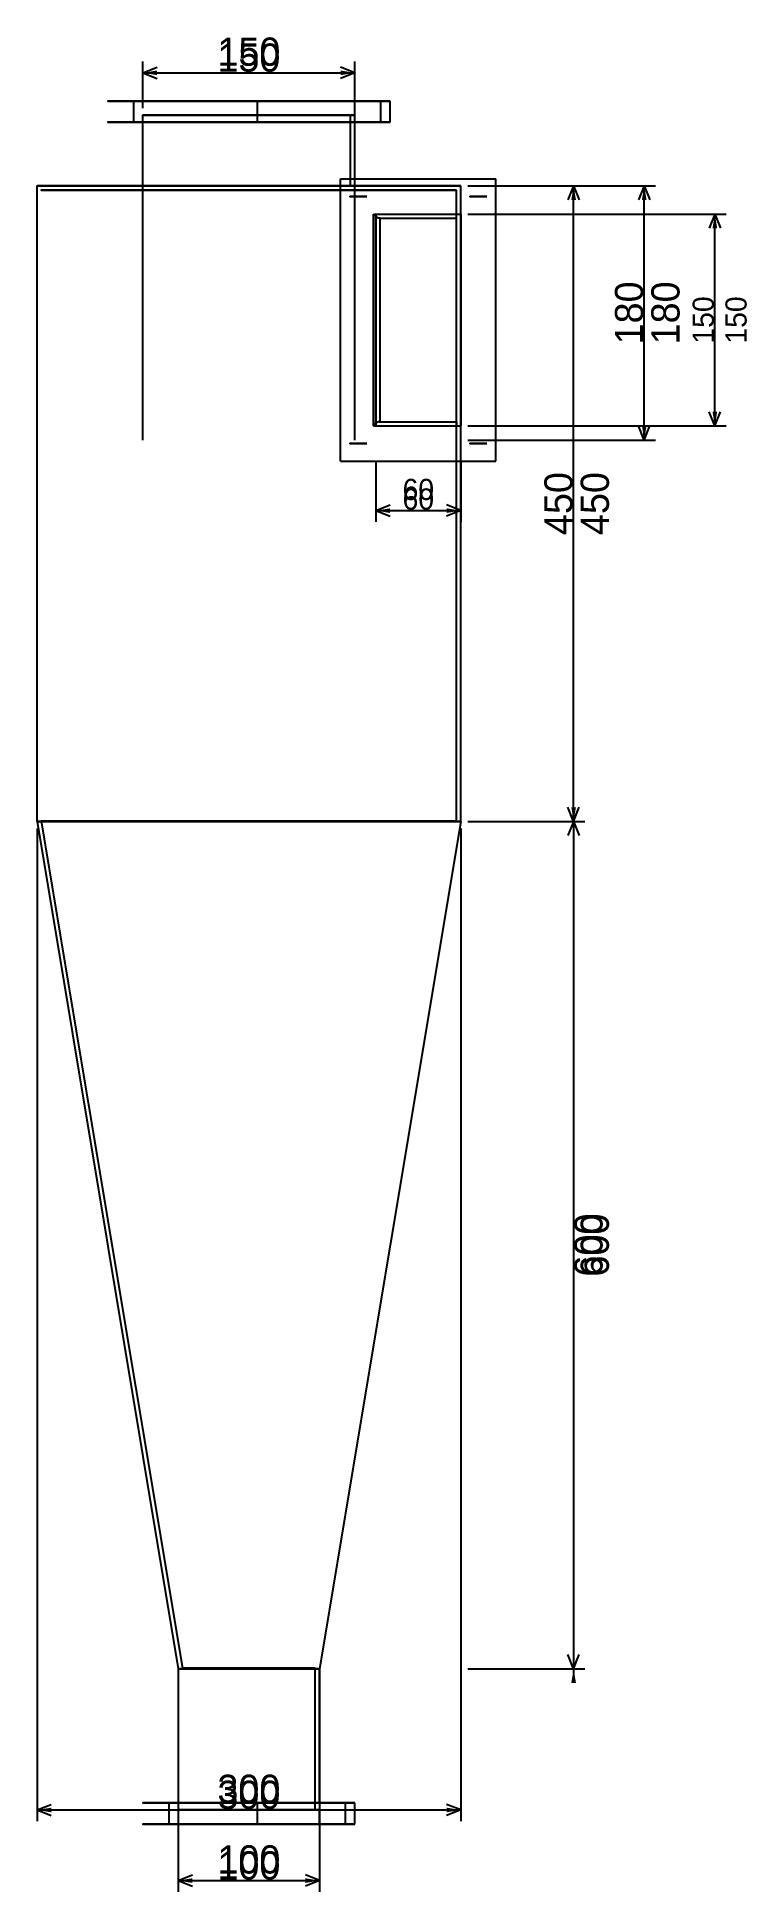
# Model space of a CAD drawing. Header units: metres. Extents: x -150 to 353, y -758 to 555.
import ezdxf
from ezdxf.enums import TextEntityAlignment as Align

# ---------------------------------------------------------------- set-up
doc = ezdxf.new("R2010")
doc.units = ezdxf.units.M
for name, color, linetype in [('CycloneBody', 7, 'Continuous'), ('DIM_NATIVE', 3, 'Continuous'), ('DIM_TEXT', 3, 'Continuous')]:
    doc.layers.add(name, color=color, linetype=linetype)
doc.dimstyles.get("Standard").update_dxf_attribs({"dimtxt": 2.5, "dimasz": 2.5, "dimexe": 1.25, "dimexo": 0.625, "dimtad": 1, "dimcen": 2.5, "dimazin": 3, "dimtfac": 1, "dimtmove": 0, "dimatfit": 3})

msp = doc.modelspace()

# ---------------------------------------------------------------- linework, layer by layer
at = {"layer": 'CycloneBody'}
for p, q in [((-75, 270), (-75, 500)), ((75, 270), (75, 500)), ((-150, 0), (-150, 450)), ((150, 0), (150, 450)), ((-150, 0), (-50, -600)), ((150, 0), (50, -600)), ((-50, -600), (-50, -700)), ((50, -600), (50, -700))]:
    msp.add_line(p, q, dxfattribs=at)
for points in [[(100, 510), (99.484, 510), (97.968, 510), (92.142, 510), (82.922, 510), (70.711, 510), (55.911, 510), (38.925, 510), (20.153, 510), (10.224, 510), (0, 510), (-10.224, 510), (-20.153, 510), (-38.925, 510), (-55.911, 510), (-70.711, 510), (-82.922, 510), (-92.142, 510), (-97.968, 510), (-99.484, 510), (-100, 510), (-99.484, 510), (-97.968, 510), (-92.142, 510), (-82.922, 510), (-70.711, 510), (-55.911, 510), (-38.925, 510), (-20.153, 510), (-10.224, 510), (0, 510), (10.224, 510), (20.153, 510), (38.925, 510), (55.911, 510), (70.711, 510), (82.922, 510), (92.142, 510), (97.968, 510), (99.484, 510), (100, 510)], [(100, 510), (99.484, 510), (97.968, 510), (92.142, 510), (82.922, 510), (70.711, 510), (55.911, 510), (38.925, 510), (20.153, 510), (10.224, 510), (0, 510), (-10.224, 510), (-20.153, 510), (-38.925, 510), (-55.911, 510), (-70.711, 510), (-82.922, 510), (-92.142, 510), (-97.968, 510), (-99.484, 510), (-100, 510), (-99.484, 510), (-97.968, 510), (-92.142, 510), (-82.922, 510), (-70.711, 510), (-55.911, 510), (-38.925, 510), (-20.153, 510), (-10.224, 510), (0, 510), (10.224, 510), (20.153, 510), (38.925, 510), (55.911, 510), (70.711, 510), (82.922, 510), (92.142, 510), (97.968, 510), (99.484, 510), (100, 510)], [(-81.5, 510), (-81.972, 510), (-83.257, 510), (-85.165, 510), (-87.5, 510), (-89.835, 510), (-91.743, 510), (-93.028, 510), (-93.5, 510), (-93.028, 510), (-91.743, 510), (-89.835, 510), (-87.5, 510), (-85.165, 510), (-83.257, 510), (-81.972, 510), (-81.5, 510)], [(-81.5, 510), (-81.972, 510), (-83.257, 510), (-85.165, 510), (-87.5, 510), (-89.835, 510), (-91.743, 510), (-93.028, 510), (-93.5, 510), (-93.028, 510), (-91.743, 510), (-89.835, 510), (-87.5, 510), (-85.165, 510), (-83.257, 510), (-81.972, 510), (-81.5, 510)], [(75, 510), (73.476, 510), (69.106, 510), (62.191, 510), (53.033, 510), (41.933, 510), (29.193, 510), (15.115, 510), (0, 510), (-15.115, 510), (-29.193, 510), (-41.933, 510), (-53.033, 510), (-62.191, 510), (-69.106, 510), (-73.476, 510), (-75, 510), (-73.476, 510), (-69.106, 510), (-62.191, 510), (-53.033, 510), (-41.933, 510), (-29.193, 510), (-15.115, 510), (0, 510), (15.115, 510), (29.193, 510), (41.933, 510), (53.033, 510), (62.191, 510), (69.106, 510), (73.476, 510), (75, 510)], [(75, 510), (73.476, 510), (69.106, 510), (62.191, 510), (53.033, 510), (41.933, 510), (29.193, 510), (15.115, 510), (0, 510), (-15.115, 510), (-29.193, 510), (-41.933, 510), (-53.033, 510), (-62.191, 510), (-69.106, 510), (-73.476, 510), (-75, 510), (-73.476, 510), (-69.106, 510), (-62.191, 510), (-53.033, 510), (-41.933, 510), (-29.193, 510), (-15.115, 510), (0, 510), (15.115, 510), (29.193, 510), (41.933, 510), (53.033, 510), (62.191, 510), (69.106, 510), (73.476, 510), (75, 510)], [(75, 500), (73.476, 500), (69.106, 500), (62.191, 500), (53.033, 500), (41.933, 500), (29.193, 500), (15.115, 500), (0, 500), (-15.115, 500), (-29.193, 500), (-41.933, 500), (-53.033, 500), (-62.191, 500), (-69.106, 500), (-73.476, 500), (-75, 500), (-73.476, 500), (-69.106, 500), (-62.191, 500), (-53.033, 500), (-41.933, 500), (-29.193, 500), (-15.115, 500), (0, 500), (15.115, 500), (29.193, 500), (41.933, 500), (53.033, 500), (62.191, 500), (69.106, 500), (73.476, 500), (75, 500)], [(75, 500), (73.476, 500), (69.106, 500), (62.191, 500), (53.033, 500), (41.933, 500), (29.193, 500), (15.115, 500), (0, 500), (-15.115, 500), (-29.193, 500), (-41.933, 500), (-53.033, 500), (-62.191, 500), (-69.106, 500), (-73.476, 500), (-75, 500), (-73.476, 500), (-69.106, 500), (-62.191, 500), (-53.033, 500), (-41.933, 500), (-29.193, 500), (-15.115, 500), (0, 500), (15.115, 500), (29.193, 500), (41.933, 500), (53.033, 500), (62.191, 500), (69.106, 500), (73.476, 500), (75, 500)], [(72, 500), (70.537, 500), (66.342, 500), (59.704, 500), (50.912, 500), (40.256, 500), (28.026, 500), (14.511, 500), (0, 500), (-14.511, 500), (-28.026, 500), (-40.256, 500), (-50.912, 500), (-59.704, 500), (-66.342, 500), (-70.537, 500), (-72, 500), (-70.537, 500), (-66.342, 500), (-59.704, 500), (-50.912, 500), (-40.256, 500), (-28.026, 500), (-14.511, 500), (0, 500), (14.511, 500), (28.026, 500), (40.256, 500), (50.912, 500), (59.704, 500), (66.342, 500), (70.537, 500), (72, 500)], [(72, 500), (70.537, 500), (66.342, 500), (59.704, 500), (50.912, 500), (40.256, 500), (28.026, 500), (14.511, 500), (0, 500), (-14.511, 500), (-28.026, 500), (-40.256, 500), (-50.912, 500), (-59.704, 500), (-66.342, 500), (-70.537, 500), (-72, 500), (-70.537, 500), (-66.342, 500), (-59.704, 500), (-50.912, 500), (-40.256, 500), (-28.026, 500), (-14.511, 500), (0, 500), (14.511, 500), (28.026, 500), (40.256, 500), (50.912, 500), (59.704, 500), (66.342, 500), (70.537, 500), (72, 500)], [(6, 510), (5.528, 510), (4.243, 510), (2.335, 510), (0, 510), (-2.335, 510), (-4.243, 510), (-5.528, 510), (-6, 510), (-5.528, 510), (-4.243, 510), (-2.335, 510), (0, 510), (2.335, 510), (4.243, 510), (5.528, 510), (6, 510)], [(6, 510), (5.528, 510), (4.243, 510), (2.335, 510), (0, 510), (-2.335, 510), (-4.243, 510), (-5.528, 510), (-6, 510), (-5.528, 510), (-4.243, 510), (-2.335, 510), (0, 510), (2.335, 510), (4.243, 510), (5.528, 510), (6, 510)], [(6, 510), (5.528, 510), (4.243, 510), (2.335, 510), (0, 510), (-2.335, 510), (-4.243, 510), (-5.528, 510), (-6, 510), (-5.528, 510), (-4.243, 510), (-2.335, 510), (0, 510), (2.335, 510), (4.243, 510), (5.528, 510), (6, 510)], [(6, 510), (5.528, 510), (4.243, 510), (2.335, 510), (0, 510), (-2.335, 510), (-4.243, 510), (-5.528, 510), (-6, 510), (-5.528, 510), (-4.243, 510), (-2.335, 510), (0, 510), (2.335, 510), (4.243, 510), (5.528, 510), (6, 510)], [(93.5, 510), (93.028, 510), (91.743, 510), (89.835, 510), (87.5, 510), (85.165, 510), (83.257, 510), (81.972, 510), (81.5, 510), (81.972, 510), (83.257, 510), (85.165, 510), (87.5, 510), (89.835, 510), (91.743, 510), (93.028, 510), (93.5, 510)], [(93.5, 510), (93.028, 510), (91.743, 510), (89.835, 510), (87.5, 510), (85.165, 510), (83.257, 510), (81.972, 510), (81.5, 510), (81.972, 510), (83.257, 510), (85.165, 510), (87.5, 510), (89.835, 510), (91.743, 510), (93.028, 510), (93.5, 510)], [(100, 495), (99.484, 495), (97.968, 495), (92.142, 495), (82.922, 495), (70.711, 495), (55.911, 495), (38.925, 495), (20.153, 495), (10.224, 495), (0, 495), (-10.224, 495), (-20.153, 495), (-38.925, 495), (-55.911, 495), (-70.711, 495), (-82.922, 495), (-92.142, 495), (-97.968, 495), (-99.484, 495), (-100, 495), (-99.484, 495), (-97.968, 495), (-92.142, 495), (-82.922, 495), (-70.711, 495), (-55.911, 495), (-38.925, 495), (-20.153, 495), (-10.224, 495), (0, 495), (10.224, 495), (20.153, 495), (38.925, 495), (55.911, 495), (70.711, 495), (82.922, 495), (92.142, 495), (97.968, 495), (99.484, 495), (100, 495)], [(100, 495), (99.484, 495), (97.968, 495), (92.142, 495), (82.922, 495), (70.711, 495), (55.911, 495), (38.925, 495), (20.153, 495), (10.224, 495), (0, 495), (-10.224, 495), (-20.153, 495), (-38.925, 495), (-55.911, 495), (-70.711, 495), (-82.922, 495), (-92.142, 495), (-97.968, 495), (-99.484, 495), (-100, 495), (-99.484, 495), (-97.968, 495), (-92.142, 495), (-82.922, 495), (-70.711, 495), (-55.911, 495), (-38.925, 495), (-20.153, 495), (-10.224, 495), (0, 495), (10.224, 495), (20.153, 495), (38.925, 495), (55.911, 495), (70.711, 495), (82.922, 495), (92.142, 495), (97.968, 495), (99.484, 495), (100, 495)], [(-81.5, 495), (-81.972, 495), (-83.257, 495), (-85.165, 495), (-87.5, 495), (-89.835, 495), (-91.743, 495), (-93.028, 495), (-93.5, 495), (-93.028, 495), (-91.743, 495), (-89.835, 495), (-87.5, 495), (-85.165, 495), (-83.257, 495), (-81.972, 495), (-81.5, 495)], [(-81.5, 495), (-81.972, 495), (-83.257, 495), (-85.165, 495), (-87.5, 495), (-89.835, 495), (-91.743, 495), (-93.028, 495), (-93.5, 495), (-93.028, 495), (-91.743, 495), (-89.835, 495), (-87.5, 495), (-85.165, 495), (-83.257, 495), (-81.972, 495), (-81.5, 495)], [(75, 495), (73.476, 495), (69.106, 495), (62.191, 495), (53.033, 495), (41.933, 495), (29.193, 495), (15.115, 495), (0, 495), (-15.115, 495), (-29.193, 495), (-41.933, 495), (-53.033, 495), (-62.191, 495), (-69.106, 495), (-73.476, 495), (-75, 495), (-73.476, 495), (-69.106, 495), (-62.191, 495), (-53.033, 495), (-41.933, 495), (-29.193, 495), (-15.115, 495), (0, 495), (15.115, 495), (29.193, 495), (41.933, 495), (53.033, 495), (62.191, 495), (69.106, 495), (73.476, 495), (75, 495)], [(75, 495), (73.476, 495), (69.106, 495), (62.191, 495), (53.033, 495), (41.933, 495), (29.193, 495), (15.115, 495), (0, 495), (-15.115, 495), (-29.193, 495), (-41.933, 495), (-53.033, 495), (-62.191, 495), (-69.106, 495), (-73.476, 495), (-75, 495), (-73.476, 495), (-69.106, 495), (-62.191, 495), (-53.033, 495), (-41.933, 495), (-29.193, 495), (-15.115, 495), (0, 495), (15.115, 495), (29.193, 495), (41.933, 495), (53.033, 495), (62.191, 495), (69.106, 495), (73.476, 495), (75, 495)], [(6, 495), (5.528, 495), (4.243, 495), (2.335, 495), (0, 495), (-2.335, 495), (-4.243, 495), (-5.528, 495), (-6, 495), (-5.528, 495), (-4.243, 495), (-2.335, 495), (0, 495), (2.335, 495), (4.243, 495), (5.528, 495), (6, 495)], [(6, 495), (5.528, 495), (4.243, 495), (2.335, 495), (0, 495), (-2.335, 495), (-4.243, 495), (-5.528, 495), (-6, 495), (-5.528, 495), (-4.243, 495), (-2.335, 495), (0, 495), (2.335, 495), (4.243, 495), (5.528, 495), (6, 495)], [(6, 495), (5.528, 495), (4.243, 495), (2.335, 495), (0, 495), (-2.335, 495), (-4.243, 495), (-5.528, 495), (-6, 495), (-5.528, 495), (-4.243, 495), (-2.335, 495), (0, 495), (2.335, 495), (4.243, 495), (5.528, 495), (6, 495)], [(6, 495), (5.528, 495), (4.243, 495), (2.335, 495), (0, 495), (-2.335, 495), (-4.243, 495), (-5.528, 495), (-6, 495), (-5.528, 495), (-4.243, 495), (-2.335, 495), (0, 495), (2.335, 495), (4.243, 495), (5.528, 495), (6, 495)], [(93.5, 495), (93.028, 495), (91.743, 495), (89.835, 495), (87.5, 495), (85.165, 495), (83.257, 495), (81.972, 495), (81.5, 495), (81.972, 495), (83.257, 495), (85.165, 495), (87.5, 495), (89.835, 495), (91.743, 495), (93.028, 495), (93.5, 495)], [(93.5, 495), (93.028, 495), (91.743, 495), (89.835, 495), (87.5, 495), (85.165, 495), (83.257, 495), (81.972, 495), (81.5, 495), (81.972, 495), (83.257, 495), (85.165, 495), (87.5, 495), (89.835, 495), (91.743, 495), (93.028, 495), (93.5, 495)], [(150, 450), (149.226, 450), (146.953, 450), (143.256, 450), (138.212, 450), (131.896, 450), (124.382, 450), (115.747, 450), (106.066, 450), (95.414, 450), (83.866, 450), (71.499, 450), (58.387, 450), (44.605, 450), (30.23, 450), (15.337, 450), (0, 450), (-15.337, 450), (-30.23, 450), (-44.605, 450), (-58.387, 450), (-71.499, 450), (-83.866, 450), (-95.414, 450), (-106.066, 450), (-115.747, 450), (-124.382, 450), (-131.896, 450), (-138.212, 450), (-143.256, 450), (-146.953, 450), (-149.226, 450), (-150, 450), (-149.226, 450), (-146.953, 450), (-143.256, 450), (-138.212, 450), (-131.896, 450), (-124.382, 450), (-115.747, 450), (-106.066, 450), (-95.414, 450), (-83.866, 450), (-71.499, 450), (-58.387, 450), (-44.605, 450), (-30.23, 450), (-15.337, 450), (0, 450), (15.337, 450), (30.23, 450), (44.605, 450), (58.387, 450), (71.499, 450), (83.866, 450), (95.414, 450), (106.066, 450), (115.747, 450), (124.382, 450), (131.896, 450), (138.212, 450), (143.256, 450), (146.953, 450), (149.226, 450), (150, 450)], [(150, 450), (149.226, 450), (146.953, 450), (143.256, 450), (138.212, 450), (131.896, 450), (124.382, 450), (115.747, 450), (106.066, 450), (95.414, 450), (83.866, 450), (71.499, 450), (58.387, 450), (44.605, 450), (30.23, 450), (15.337, 450), (0, 450), (-15.337, 450), (-30.23, 450), (-44.605, 450), (-58.387, 450), (-71.499, 450), (-83.866, 450), (-95.414, 450), (-106.066, 450), (-115.747, 450), (-124.382, 450), (-131.896, 450), (-138.212, 450), (-143.256, 450), (-146.953, 450), (-149.226, 450), (-150, 450), (-149.226, 450), (-146.953, 450), (-143.256, 450), (-138.212, 450), (-131.896, 450), (-124.382, 450), (-115.747, 450), (-106.066, 450), (-95.414, 450), (-83.866, 450), (-71.499, 450), (-58.387, 450), (-44.605, 450), (-30.23, 450), (-15.337, 450), (0, 450), (15.337, 450), (30.23, 450), (44.605, 450), (58.387, 450), (71.499, 450), (83.866, 450), (95.414, 450), (106.066, 450), (115.747, 450), (124.382, 450), (131.896, 450), (138.212, 450), (143.256, 450), (146.953, 450), (149.226, 450), (150, 450)], [(147, 447), (146.241, 447), (144.013, 447), (140.391, 447), (135.448, 447), (129.258, 447), (121.895, 447), (113.432, 447), (103.945, 447), (93.506, 447), (82.189, 447), (70.069, 447), (57.219, 447), (43.713, 447), (29.626, 447), (15.03, 447), (0, 447), (-15.03, 447), (-29.626, 447), (-43.713, 447), (-57.219, 447), (-70.069, 447), (-82.189, 447), (-93.506, 447), (-103.945, 447), (-113.432, 447), (-121.895, 447), (-129.258, 447), (-135.448, 447), (-140.391, 447), (-144.013, 447), (-146.241, 447), (-147, 447), (-146.241, 447), (-144.013, 447), (-140.391, 447), (-135.448, 447), (-129.258, 447), (-121.895, 447), (-113.432, 447), (-103.945, 447), (-93.506, 447), (-82.189, 447), (-70.069, 447), (-57.219, 447), (-43.713, 447), (-29.626, 447), (-15.03, 447), (0, 447), (15.03, 447), (29.626, 447), (43.713, 447), (57.219, 447), (70.069, 447), (82.189, 447), (93.506, 447), (103.945, 447), (113.432, 447), (121.895, 447), (129.258, 447), (135.448, 447), (140.391, 447), (144.013, 447), (146.241, 447), (147, 447)], [(147, 447), (146.241, 447), (144.013, 447), (140.391, 447), (135.448, 447), (129.258, 447), (121.895, 447), (113.432, 447), (103.945, 447), (93.506, 447), (82.189, 447), (70.069, 447), (57.219, 447), (43.713, 447), (29.626, 447), (15.03, 447), (0, 447), (-15.03, 447), (-29.626, 447), (-43.713, 447), (-57.219, 447), (-70.069, 447), (-82.189, 447), (-93.506, 447), (-103.945, 447), (-113.432, 447), (-121.895, 447), (-129.258, 447), (-135.448, 447), (-140.391, 447), (-144.013, 447), (-146.241, 447), (-147, 447), (-146.241, 447), (-144.013, 447), (-140.391, 447), (-135.448, 447), (-129.258, 447), (-121.895, 447), (-113.432, 447), (-103.945, 447), (-93.506, 447), (-82.189, 447), (-70.069, 447), (-57.219, 447), (-43.713, 447), (-29.626, 447), (-15.03, 447), (0, 447), (15.03, 447), (29.626, 447), (43.713, 447), (57.219, 447), (70.069, 447), (82.189, 447), (93.506, 447), (103.945, 447), (113.432, 447), (121.895, 447), (129.258, 447), (135.448, 447), (140.391, 447), (144.013, 447), (146.241, 447), (147, 447)], [(75, 450), (73.476, 450), (69.106, 450), (62.191, 450), (53.033, 450), (41.933, 450), (29.193, 450), (15.115, 450), (0, 450), (-15.115, 450), (-29.193, 450), (-41.933, 450), (-53.033, 450), (-62.191, 450), (-69.106, 450), (-73.476, 450), (-75, 450), (-73.476, 450), (-69.106, 450), (-62.191, 450), (-53.033, 450), (-41.933, 450), (-29.193, 450), (-15.115, 450), (0, 450), (15.115, 450), (29.193, 450), (41.933, 450), (53.033, 450), (62.191, 450), (69.106, 450), (73.476, 450), (75, 450)], [(75, 450), (73.476, 450), (69.106, 450), (62.191, 450), (53.033, 450), (41.933, 450), (29.193, 450), (15.115, 450), (0, 450), (-15.115, 450), (-29.193, 450), (-41.933, 450), (-53.033, 450), (-62.191, 450), (-69.106, 450), (-73.476, 450), (-75, 450), (-73.476, 450), (-69.106, 450), (-62.191, 450), (-53.033, 450), (-41.933, 450), (-29.193, 450), (-15.115, 450), (0, 450), (15.115, 450), (29.193, 450), (41.933, 450), (53.033, 450), (62.191, 450), (69.106, 450), (73.476, 450), (75, 450)], [(75, 447), (73.476, 447), (69.106, 447), (62.191, 447), (53.033, 447), (41.933, 447), (29.193, 447), (15.115, 447), (0, 447), (-15.115, 447), (-29.193, 447), (-41.933, 447), (-53.033, 447), (-62.191, 447), (-69.106, 447), (-73.476, 447), (-75, 447), (-73.476, 447), (-69.106, 447), (-62.191, 447), (-53.033, 447), (-41.933, 447), (-29.193, 447), (-15.115, 447), (0, 447), (15.115, 447), (29.193, 447), (41.933, 447), (53.033, 447), (62.191, 447), (69.106, 447), (73.476, 447), (75, 447)], [(75, 447), (73.476, 447), (69.106, 447), (62.191, 447), (53.033, 447), (41.933, 447), (29.193, 447), (15.115, 447), (0, 447), (-15.115, 447), (-29.193, 447), (-41.933, 447), (-53.033, 447), (-62.191, 447), (-69.106, 447), (-73.476, 447), (-75, 447), (-73.476, 447), (-69.106, 447), (-62.191, 447), (-53.033, 447), (-41.933, 447), (-29.193, 447), (-15.115, 447), (0, 447), (15.115, 447), (29.193, 447), (41.933, 447), (53.033, 447), (62.191, 447), (69.106, 447), (73.476, 447), (75, 447)], [(72, 450), (70.537, 450), (66.342, 450), (59.704, 450), (50.912, 450), (40.256, 450), (28.026, 450), (14.511, 450), (0, 450), (-14.511, 450), (-28.026, 450), (-40.256, 450), (-50.912, 450), (-59.704, 450), (-66.342, 450), (-70.537, 450), (-72, 450), (-70.537, 450), (-66.342, 450), (-59.704, 450), (-50.912, 450), (-40.256, 450), (-28.026, 450), (-14.511, 450), (0, 450), (14.511, 450), (28.026, 450), (40.256, 450), (50.912, 450), (59.704, 450), (66.342, 450), (70.537, 450), (72, 450)], [(72, 450), (70.537, 450), (66.342, 450), (59.704, 450), (50.912, 450), (40.256, 450), (28.026, 450), (14.511, 450), (0, 450), (-14.511, 450), (-28.026, 450), (-40.256, 450), (-50.912, 450), (-59.704, 450), (-66.342, 450), (-70.537, 450), (-72, 450), (-70.537, 450), (-66.342, 450), (-59.704, 450), (-50.912, 450), (-40.256, 450), (-28.026, 450), (-14.511, 450), (0, 450), (14.511, 450), (28.026, 450), (40.256, 450), (50.912, 450), (59.704, 450), (66.342, 450), (70.537, 450), (72, 450)], [(65, 455), (65, 455)], [(65, 455), (65, 455)], [(77.5, 448.5), (77.5, 448.5)], [(77.5, 448.5), (77.5, 448.5)], [(162.5, 448.5), (162.5, 448.5)], [(162.5, 448.5), (162.5, 448.5)], [(175, 455), (175, 455)], [(175, 455), (175, 455)], [(83.5, 442.5), (83.028, 442.5), (81.743, 442.5), (79.835, 442.5), (77.5, 442.5), (75.165, 442.5), (73.257, 442.5), (71.972, 442.5), (71.5, 442.5), (71.972, 442.5), (73.257, 442.5), (75.165, 442.5), (77.5, 442.5), (79.835, 442.5), (81.743, 442.5), (83.028, 442.5), (83.5, 442.5)], [(83.5, 442.5), (83.028, 442.5), (81.743, 442.5), (79.835, 442.5), (77.5, 442.5), (75.165, 442.5), (73.257, 442.5), (71.972, 442.5), (71.5, 442.5), (71.972, 442.5), (73.257, 442.5), (75.165, 442.5), (77.5, 442.5), (79.835, 442.5), (81.743, 442.5), (83.028, 442.5), (83.5, 442.5)], [(83.5, 442.5), (83.028, 442.5), (81.743, 442.5), (79.835, 442.5), (77.5, 442.5), (75.165, 442.5), (73.257, 442.5), (71.972, 442.5), (71.5, 442.5), (71.972, 442.5), (73.257, 442.5), (75.165, 442.5), (77.5, 442.5), (79.835, 442.5), (81.743, 442.5), (83.028, 442.5), (83.5, 442.5)], [(83.5, 442.5), (83.028, 442.5), (81.743, 442.5), (79.835, 442.5), (77.5, 442.5), (75.165, 442.5), (73.257, 442.5), (71.972, 442.5), (71.5, 442.5), (71.972, 442.5), (73.257, 442.5), (75.165, 442.5), (77.5, 442.5), (79.835, 442.5), (81.743, 442.5), (83.028, 442.5), (83.5, 442.5)], [(168.5, 442.5), (168.028, 442.5), (166.743, 442.5), (164.835, 442.5), (162.5, 442.5), (160.165, 442.5), (158.257, 442.5), (156.972, 442.5), (156.5, 442.5), (156.972, 442.5), (158.257, 442.5), (160.165, 442.5), (162.5, 442.5), (164.835, 442.5), (166.743, 442.5), (168.028, 442.5), (168.5, 442.5)], [(168.5, 442.5), (168.028, 442.5), (166.743, 442.5), (164.835, 442.5), (162.5, 442.5), (160.165, 442.5), (158.257, 442.5), (156.972, 442.5), (156.5, 442.5), (156.972, 442.5), (158.257, 442.5), (160.165, 442.5), (162.5, 442.5), (164.835, 442.5), (166.743, 442.5), (168.028, 442.5), (168.5, 442.5)], [(168.5, 442.5), (168.028, 442.5), (166.743, 442.5), (164.835, 442.5), (162.5, 442.5), (160.165, 442.5), (158.257, 442.5), (156.972, 442.5), (156.5, 442.5), (156.972, 442.5), (158.257, 442.5), (160.165, 442.5), (162.5, 442.5), (164.835, 442.5), (166.743, 442.5), (168.028, 442.5), (168.5, 442.5)], [(168.5, 442.5), (168.028, 442.5), (166.743, 442.5), (164.835, 442.5), (162.5, 442.5), (160.165, 442.5), (158.257, 442.5), (156.972, 442.5), (156.5, 442.5), (156.972, 442.5), (158.257, 442.5), (160.165, 442.5), (162.5, 442.5), (164.835, 442.5), (166.743, 442.5), (168.028, 442.5), (168.5, 442.5)], [(90, 430), (90, 430)], [(90, 430), (90, 430)], [(90, 430), (90, 430)], [(90, 430), (90, 430)], [(93, 427), (93, 427)], [(93, 427), (93, 427)], [(147, 427), (147, 427)], [(147, 427), (147, 427)], [(150, 430), (150, 430)], [(150, 430), (150, 430)], [(150, 430), (150, 430)], [(150, 430), (150, 430)], [(90, 280), (90, 280)], [(90, 280), (90, 280)], [(90, 280), (90, 280)], [(90, 280), (90, 280)], [(93, 283), (93, 283)], [(93, 283), (93, 283)], [(147, 283), (147, 283)], [(147, 283), (147, 283)], [(150, 280), (150, 280)], [(150, 280), (150, 280)], [(150, 280), (150, 280)], [(150, 280), (150, 280)], [(83.5, 267.5), (83.028, 267.5), (81.743, 267.5), (79.835, 267.5), (77.5, 267.5), (75.165, 267.5), (73.257, 267.5), (71.972, 267.5), (71.5, 267.5), (71.972, 267.5), (73.257, 267.5), (75.165, 267.5), (77.5, 267.5), (79.835, 267.5), (81.743, 267.5), (83.028, 267.5), (83.5, 267.5)], [(83.5, 267.5), (83.028, 267.5), (81.743, 267.5), (79.835, 267.5), (77.5, 267.5), (75.165, 267.5), (73.257, 267.5), (71.972, 267.5), (71.5, 267.5), (71.972, 267.5), (73.257, 267.5), (75.165, 267.5), (77.5, 267.5), (79.835, 267.5), (81.743, 267.5), (83.028, 267.5), (83.5, 267.5)], [(83.5, 267.5), (83.028, 267.5), (81.743, 267.5), (79.835, 267.5), (77.5, 267.5), (75.165, 267.5), (73.257, 267.5), (71.972, 267.5), (71.5, 267.5), (71.972, 267.5), (73.257, 267.5), (75.165, 267.5), (77.5, 267.5), (79.835, 267.5), (81.743, 267.5), (83.028, 267.5), (83.5, 267.5)], [(83.5, 267.5), (83.028, 267.5), (81.743, 267.5), (79.835, 267.5), (77.5, 267.5), (75.165, 267.5), (73.257, 267.5), (71.972, 267.5), (71.5, 267.5), (71.972, 267.5), (73.257, 267.5), (75.165, 267.5), (77.5, 267.5), (79.835, 267.5), (81.743, 267.5), (83.028, 267.5), (83.5, 267.5)], [(77.5, 273.5), (77.5, 273.5)], [(77.5, 273.5), (77.5, 273.5)], [(168.5, 267.5), (168.028, 267.5), (166.743, 267.5), (164.835, 267.5), (162.5, 267.5), (160.165, 267.5), (158.257, 267.5), (156.972, 267.5), (156.5, 267.5), (156.972, 267.5), (158.257, 267.5), (160.165, 267.5), (162.5, 267.5), (164.835, 267.5), (166.743, 267.5), (168.028, 267.5), (168.5, 267.5)], [(168.5, 267.5), (168.028, 267.5), (166.743, 267.5), (164.835, 267.5), (162.5, 267.5), (160.165, 267.5), (158.257, 267.5), (156.972, 267.5), (156.5, 267.5), (156.972, 267.5), (158.257, 267.5), (160.165, 267.5), (162.5, 267.5), (164.835, 267.5), (166.743, 267.5), (168.028, 267.5), (168.5, 267.5)], [(168.5, 267.5), (168.028, 267.5), (166.743, 267.5), (164.835, 267.5), (162.5, 267.5), (160.165, 267.5), (158.257, 267.5), (156.972, 267.5), (156.5, 267.5), (156.972, 267.5), (158.257, 267.5), (160.165, 267.5), (162.5, 267.5), (164.835, 267.5), (166.743, 267.5), (168.028, 267.5), (168.5, 267.5)], [(168.5, 267.5), (168.028, 267.5), (166.743, 267.5), (164.835, 267.5), (162.5, 267.5), (160.165, 267.5), (158.257, 267.5), (156.972, 267.5), (156.5, 267.5), (156.972, 267.5), (158.257, 267.5), (160.165, 267.5), (162.5, 267.5), (164.835, 267.5), (166.743, 267.5), (168.028, 267.5), (168.5, 267.5)], [(162.5, 273.5), (162.5, 273.5)], [(162.5, 273.5), (162.5, 273.5)], [(65, 255), (65, 255)], [(65, 255), (65, 255)], [(175, 255), (175, 255)], [(175, 255), (175, 255)], [(75, -695), (73.476, -695), (69.106, -695), (62.191, -695), (53.033, -695), (41.933, -695), (29.193, -695), (15.115, -695), (0, -695), (-15.115, -695), (-29.193, -695), (-41.933, -695), (-53.033, -695), (-62.191, -695), (-69.106, -695), (-73.476, -695), (-75, -695), (-73.476, -695), (-69.106, -695), (-62.191, -695), (-53.033, -695), (-41.933, -695), (-29.193, -695), (-15.115, -695), (0, -695), (15.115, -695), (29.193, -695), (41.933, -695), (53.033, -695), (62.191, -695), (69.106, -695), (73.476, -695), (75, -695)], [(75, -695), (73.476, -695), (69.106, -695), (62.191, -695), (53.033, -695), (41.933, -695), (29.193, -695), (15.115, -695), (0, -695), (-15.115, -695), (-29.193, -695), (-41.933, -695), (-53.033, -695), (-62.191, -695), (-69.106, -695), (-73.476, -695), (-75, -695), (-73.476, -695), (-69.106, -695), (-62.191, -695), (-53.033, -695), (-41.933, -695), (-29.193, -695), (-15.115, -695), (0, -695), (15.115, -695), (29.193, -695), (41.933, -695), (53.033, -695), (62.191, -695), (69.106, -695), (73.476, -695), (75, -695)], [(-56.5, -695), (-56.972, -695), (-58.257, -695), (-60.165, -695), (-62.5, -695), (-64.835, -695), (-66.743, -695), (-68.028, -695), (-68.5, -695), (-68.028, -695), (-66.743, -695), (-64.835, -695), (-62.5, -695), (-60.165, -695), (-58.257, -695), (-56.972, -695), (-56.5, -695)], [(-56.5, -695), (-56.972, -695), (-58.257, -695), (-60.165, -695), (-62.5, -695), (-64.835, -695), (-66.743, -695), (-68.028, -695), (-68.5, -695), (-68.028, -695), (-66.743, -695), (-64.835, -695), (-62.5, -695), (-60.165, -695), (-58.257, -695), (-56.972, -695), (-56.5, -695)], [(50, -695), (48.984, -695), (46.071, -695), (41.461, -695), (35.355, -695), (27.955, -695), (19.462, -695), (10.077, -695), (0, -695), (-10.077, -695), (-19.462, -695), (-27.955, -695), (-35.355, -695), (-41.461, -695), (-46.071, -695), (-48.984, -695), (-50, -695), (-48.984, -695), (-46.071, -695), (-41.461, -695), (-35.355, -695), (-27.955, -695), (-19.462, -695), (-10.077, -695), (0, -695), (10.077, -695), (19.462, -695), (27.955, -695), (35.355, -695), (41.461, -695), (46.071, -695), (48.984, -695), (50, -695)], [(50, -695), (48.984, -695), (46.071, -695), (41.461, -695), (35.355, -695), (27.955, -695), (19.462, -695), (10.077, -695), (0, -695), (-10.077, -695), (-19.462, -695), (-27.955, -695), (-35.355, -695), (-41.461, -695), (-46.071, -695), (-48.984, -695), (-50, -695), (-48.984, -695), (-46.071, -695), (-41.461, -695), (-35.355, -695), (-27.955, -695), (-19.462, -695), (-10.077, -695), (0, -695), (10.077, -695), (19.462, -695), (27.955, -695), (35.355, -695), (41.461, -695), (46.071, -695), (48.984, -695), (50, -695)], [(6, -695), (5.528, -695), (4.243, -695), (2.335, -695), (0, -695), (-2.335, -695), (-4.243, -695), (-5.528, -695), (-6, -695), (-5.528, -695), (-4.243, -695), (-2.335, -695), (0, -695), (2.335, -695), (4.243, -695), (5.528, -695), (6, -695)], [(6, -695), (5.528, -695), (4.243, -695), (2.335, -695), (0, -695), (-2.335, -695), (-4.243, -695), (-5.528, -695), (-6, -695), (-5.528, -695), (-4.243, -695), (-2.335, -695), (0, -695), (2.335, -695), (4.243, -695), (5.528, -695), (6, -695)], [(6, -695), (5.528, -695), (4.243, -695), (2.335, -695), (0, -695), (-2.335, -695), (-4.243, -695), (-5.528, -695), (-6, -695), (-5.528, -695), (-4.243, -695), (-2.335, -695), (0, -695), (2.335, -695), (4.243, -695), (5.528, -695), (6, -695)], [(6, -695), (5.528, -695), (4.243, -695), (2.335, -695), (0, -695), (-2.335, -695), (-4.243, -695), (-5.528, -695), (-6, -695), (-5.528, -695), (-4.243, -695), (-2.335, -695), (0, -695), (2.335, -695), (4.243, -695), (5.528, -695), (6, -695)], [(68.5, -695), (68.028, -695), (66.743, -695), (64.835, -695), (62.5, -695), (60.165, -695), (58.257, -695), (56.972, -695), (56.5, -695), (56.972, -695), (58.257, -695), (60.165, -695), (62.5, -695), (64.835, -695), (66.743, -695), (68.028, -695), (68.5, -695)], [(68.5, -695), (68.028, -695), (66.743, -695), (64.835, -695), (62.5, -695), (60.165, -695), (58.257, -695), (56.972, -695), (56.5, -695), (56.972, -695), (58.257, -695), (60.165, -695), (62.5, -695), (64.835, -695), (66.743, -695), (68.028, -695), (68.5, -695)], [(50, -700), (48.984, -700), (46.071, -700), (41.461, -700), (35.355, -700), (27.955, -700), (19.462, -700), (10.077, -700), (0, -700), (-10.077, -700), (-19.462, -700), (-27.955, -700), (-35.355, -700), (-41.461, -700), (-46.071, -700), (-48.984, -700), (-50, -700), (-48.984, -700), (-46.071, -700), (-41.461, -700), (-35.355, -700), (-27.955, -700), (-19.462, -700), (-10.077, -700), (0, -700), (10.077, -700), (19.462, -700), (27.955, -700), (35.355, -700), (41.461, -700), (46.071, -700), (48.984, -700), (50, -700)], [(50, -700), (48.984, -700), (46.071, -700), (41.461, -700), (35.355, -700), (27.955, -700), (19.462, -700), (10.077, -700), (0, -700), (-10.077, -700), (-19.462, -700), (-27.955, -700), (-35.355, -700), (-41.461, -700), (-46.071, -700), (-48.984, -700), (-50, -700), (-48.984, -700), (-46.071, -700), (-41.461, -700), (-35.355, -700), (-27.955, -700), (-19.462, -700), (-10.077, -700), (0, -700), (10.077, -700), (19.462, -700), (27.955, -700), (35.355, -700), (41.461, -700), (46.071, -700), (48.984, -700), (50, -700)], [(47, -700), (46.045, -700), (43.307, -700), (38.973, -700), (33.234, -700), (26.278, -700), (18.295, -700), (9.472, -700), (0, -700), (-9.472, -700), (-18.295, -700), (-26.278, -700), (-33.234, -700), (-38.973, -700), (-43.307, -700), (-46.045, -700), (-47, -700), (-46.045, -700), (-43.307, -700), (-38.973, -700), (-33.234, -700), (-26.278, -700), (-18.295, -700), (-9.472, -700), (0, -700), (9.472, -700), (18.295, -700), (26.278, -700), (33.234, -700), (38.973, -700), (43.307, -700), (46.045, -700), (47, -700)], [(47, -700), (46.045, -700), (43.307, -700), (38.973, -700), (33.234, -700), (26.278, -700), (18.295, -700), (9.472, -700), (0, -700), (-9.472, -700), (-18.295, -700), (-26.278, -700), (-33.234, -700), (-38.973, -700), (-43.307, -700), (-46.045, -700), (-47, -700), (-46.045, -700), (-43.307, -700), (-38.973, -700), (-33.234, -700), (-26.278, -700), (-18.295, -700), (-9.472, -700), (0, -700), (9.472, -700), (18.295, -700), (26.278, -700), (33.234, -700), (38.973, -700), (43.307, -700), (46.045, -700), (47, -700)], [(75, -710), (73.476, -710), (69.106, -710), (62.191, -710), (53.033, -710), (41.933, -710), (29.193, -710), (15.115, -710), (0, -710), (-15.115, -710), (-29.193, -710), (-41.933, -710), (-53.033, -710), (-62.191, -710), (-69.106, -710), (-73.476, -710), (-75, -710), (-73.476, -710), (-69.106, -710), (-62.191, -710), (-53.033, -710), (-41.933, -710), (-29.193, -710), (-15.115, -710), (0, -710), (15.115, -710), (29.193, -710), (41.933, -710), (53.033, -710), (62.191, -710), (69.106, -710), (73.476, -710), (75, -710)], [(75, -710), (73.476, -710), (69.106, -710), (62.191, -710), (53.033, -710), (41.933, -710), (29.193, -710), (15.115, -710), (0, -710), (-15.115, -710), (-29.193, -710), (-41.933, -710), (-53.033, -710), (-62.191, -710), (-69.106, -710), (-73.476, -710), (-75, -710), (-73.476, -710), (-69.106, -710), (-62.191, -710), (-53.033, -710), (-41.933, -710), (-29.193, -710), (-15.115, -710), (0, -710), (15.115, -710), (29.193, -710), (41.933, -710), (53.033, -710), (62.191, -710), (69.106, -710), (73.476, -710), (75, -710)], [(-56.5, -710), (-56.972, -710), (-58.257, -710), (-60.165, -710), (-62.5, -710), (-64.835, -710), (-66.743, -710), (-68.028, -710), (-68.5, -710), (-68.028, -710), (-66.743, -710), (-64.835, -710), (-62.5, -710), (-60.165, -710), (-58.257, -710), (-56.972, -710), (-56.5, -710)], [(-56.5, -710), (-56.972, -710), (-58.257, -710), (-60.165, -710), (-62.5, -710), (-64.835, -710), (-66.743, -710), (-68.028, -710), (-68.5, -710), (-68.028, -710), (-66.743, -710), (-64.835, -710), (-62.5, -710), (-60.165, -710), (-58.257, -710), (-56.972, -710), (-56.5, -710)], [(50, -710), (48.984, -710), (46.071, -710), (41.461, -710), (35.355, -710), (27.955, -710), (19.462, -710), (10.077, -710), (0, -710), (-10.077, -710), (-19.462, -710), (-27.955, -710), (-35.355, -710), (-41.461, -710), (-46.071, -710), (-48.984, -710), (-50, -710), (-48.984, -710), (-46.071, -710), (-41.461, -710), (-35.355, -710), (-27.955, -710), (-19.462, -710), (-10.077, -710), (0, -710), (10.077, -710), (19.462, -710), (27.955, -710), (35.355, -710), (41.461, -710), (46.071, -710), (48.984, -710), (50, -710)], [(50, -710), (48.984, -710), (46.071, -710), (41.461, -710), (35.355, -710), (27.955, -710), (19.462, -710), (10.077, -710), (0, -710), (-10.077, -710), (-19.462, -710), (-27.955, -710), (-35.355, -710), (-41.461, -710), (-46.071, -710), (-48.984, -710), (-50, -710), (-48.984, -710), (-46.071, -710), (-41.461, -710), (-35.355, -710), (-27.955, -710), (-19.462, -710), (-10.077, -710), (0, -710), (10.077, -710), (19.462, -710), (27.955, -710), (35.355, -710), (41.461, -710), (46.071, -710), (48.984, -710), (50, -710)], [(6, -710), (5.528, -710), (4.243, -710), (2.335, -710), (0, -710), (-2.335, -710), (-4.243, -710), (-5.528, -710), (-6, -710), (-5.528, -710), (-4.243, -710), (-2.335, -710), (0, -710), (2.335, -710), (4.243, -710), (5.528, -710), (6, -710)], [(6, -710), (5.528, -710), (4.243, -710), (2.335, -710), (0, -710), (-2.335, -710), (-4.243, -710), (-5.528, -710), (-6, -710), (-5.528, -710), (-4.243, -710), (-2.335, -710), (0, -710), (2.335, -710), (4.243, -710), (5.528, -710), (6, -710)], [(6, -710), (5.528, -710), (4.243, -710), (2.335, -710), (0, -710), (-2.335, -710), (-4.243, -710), (-5.528, -710), (-6, -710), (-5.528, -710), (-4.243, -710), (-2.335, -710), (0, -710), (2.335, -710), (4.243, -710), (5.528, -710), (6, -710)], [(6, -710), (5.528, -710), (4.243, -710), (2.335, -710), (0, -710), (-2.335, -710), (-4.243, -710), (-5.528, -710), (-6, -710), (-5.528, -710), (-4.243, -710), (-2.335, -710), (0, -710), (2.335, -710), (4.243, -710), (5.528, -710), (6, -710)], [(68.5, -710), (68.028, -710), (66.743, -710), (64.835, -710), (62.5, -710), (60.165, -710), (58.257, -710), (56.972, -710), (56.5, -710), (56.972, -710), (58.257, -710), (60.165, -710), (62.5, -710), (64.835, -710), (66.743, -710), (68.028, -710), (68.5, -710)], [(68.5, -710), (68.028, -710), (66.743, -710), (64.835, -710), (62.5, -710), (60.165, -710), (58.257, -710), (56.972, -710), (56.5, -710), (56.972, -710), (58.257, -710), (60.165, -710), (62.5, -710), (64.835, -710), (66.743, -710), (68.028, -710), (68.5, -710)]]:
    msp.add_lwpolyline(points, close=True, dxfattribs=at)
for points in [[(-81.5, 495), (-81.5, 510)], [(-81.5, 495), (-81.5, 510)], [(6, 495), (6, 510)], [(6, 495), (6, 510)], [(6, 495), (6, 510)], [(6, 495), (6, 510)], [(72, 450), (72, 500)], [(72, 450), (72, 500)], [(75, 500), (75, 510)], [(75, 500), (75, 510)], [(93.5, 495), (93.5, 510)], [(93.5, 495), (93.5, 510)], [(100, 495), (100, 510)], [(100, 495), (100, 510)], [(75, 450), (75, 495)], [(75, 450), (75, 495)], [(65, 255), (65, 455)], [(65, 455), (175, 455)], [(65, 255), (65, 455)], [(65, 255), (65, 455)], [(65, 455), (175, 455)], [(65, 455), (175, 455)], [(65, 255), (65, 455)], [(65, 455), (175, 455)], [(147, 430), (147, 447)], [(147, 430), (147, 447)], [(150, 430), (150, 450)], [(150, 430), (150, 450)], [(175, 255), (175, 455)], [(175, 255), (175, 455)], [(175, 255), (175, 455)], [(175, 255), (175, 455)], [(88.2, 430), (101.354, 430), (113.003, 430), (123.071, 430), (131.481, 430), (138.155, 430), (143.018, 430), (145.992, 430), (147, 430)], [(92.382, 427), (92.228, 427.01), (92.062, 427.038), (91.886, 427.084), (91.704, 427.146), (91.397, 427.278), (91.089, 427.438), (90.785, 427.62), (90.488, 427.819), (90.169, 428.053), (89.862, 428.298), (89.568, 428.552), (89.286, 428.812), (88.99, 429.104), (88.71, 429.401), (88.447, 429.7), (88.2, 430)], [(88.2, 280), (88.2, 430)], [(92.382, 427), (92.228, 427.01), (92.062, 427.038), (91.886, 427.084), (91.704, 427.146), (91.397, 427.278), (91.089, 427.438), (90.785, 427.62), (90.488, 427.819), (90.169, 428.053), (89.862, 428.298), (89.568, 428.552), (89.286, 428.812), (88.99, 429.104), (88.71, 429.401), (88.447, 429.7), (88.2, 430)], [(88.2, 280), (88.2, 430)], [(88.2, 430), (101.354, 430), (113.003, 430), (123.071, 430), (131.481, 430), (138.155, 430), (143.018, 430), (145.992, 430), (147, 430)], [(90, 430), (103.422, 430), (115.31, 430), (125.583, 430), (134.164, 430), (140.975, 430), (145.937, 430), (148.971, 430), (150, 430)], [(90, 280), (90, 430)], [(90, 430), (103.422, 430), (115.31, 430), (125.583, 430), (134.164, 430), (140.975, 430), (145.937, 430), (148.971, 430), (150, 430)], [(90, 430), (150, 430)], [(90, 280), (90, 430)], [(90, 430), (90, 280)], [(90, 430), (150, 430)], [(90, 430), (90, 280)], [(90, 430), (150, 430)], [(90, 430), (90, 280)], [(90, 430), (150, 430)], [(90, 430), (150, 430)], [(90, 280), (90, 430)], [(90, 430), (90, 280)], [(90, 280), (90, 430)], [(90, 430), (150, 430)], [(92.382, 427), (102.517, 427), (111.789, 427), (120.156, 427), (127.579, 427), (134.015, 427), (139.425, 427), (143.767, 427), (147, 427)], [(93, 427), (92.96, 427), (92.841, 427), (92.648, 427), (92.382, 427)], [(92.382, 427), (102.517, 427), (111.789, 427), (120.156, 427), (127.579, 427), (134.015, 427), (139.425, 427), (143.767, 427), (147, 427)], [(93, 427), (92.96, 427), (92.841, 427), (92.648, 427), (92.382, 427)], [(93, 427), (147, 427)], [(93, 283), (93, 427)], [(93, 427), (147, 427)], [(93, 283), (93, 427)], [(93, 283), (93, 427)], [(93, 283), (93, 427)], [(147, 280), (147, 430)], [(147, 427), (147, 427.016), (147, 427.063), (147, 427.135), (147, 427.23), (147, 427.362), (147, 427.517), (147, 427.691), (147, 427.882), (147, 428.353), (147, 428.875), (147, 429.43), (147, 430)], [(147, 427), (147, 427.016), (147, 427.063), (147, 427.135), (147, 427.23), (147, 427.362), (147, 427.517), (147, 427.691), (147, 427.882), (147, 428.353), (147, 428.875), (147, 429.43), (147, 430)], [(147, 280), (147, 430)], [(147, 283), (147, 427)], [(147, 283), (147, 427)], [(150, 280), (150, 430)], [(150, 430), (150, 280)], [(150, 280), (150, 430)], [(150, 430), (150, 280)], [(150, 430), (150, 280)], [(150, 280), (150, 430)], [(150, 430), (150, 280)], [(150, 280), (150, 430)], [(92.382, 283), (92.228, 282.99), (92.062, 282.962), (91.886, 282.916), (91.704, 282.854), (91.397, 282.722), (91.089, 282.562), (90.785, 282.38), (90.488, 282.181), (90.169, 281.947), (89.862, 281.702), (89.568, 281.448), (89.286, 281.188), (88.99, 280.896), (88.71, 280.599), (88.447, 280.3), (88.2, 280)], [(92.382, 283), (92.228, 282.99), (92.062, 282.962), (91.886, 282.916), (91.704, 282.854), (91.397, 282.722), (91.089, 282.562), (90.785, 282.38), (90.488, 282.181), (90.169, 281.947), (89.862, 281.702), (89.568, 281.448), (89.286, 281.188), (88.99, 280.896), (88.71, 280.599), (88.447, 280.3), (88.2, 280)], [(88.2, 280), (101.354, 280), (113.003, 280), (123.071, 280), (131.481, 280), (138.155, 280), (143.018, 280), (145.992, 280), (147, 280)], [(88.2, 280), (101.354, 280), (113.003, 280), (123.071, 280), (131.481, 280), (138.155, 280), (143.018, 280), (145.992, 280), (147, 280)], [(90, 280), (103.422, 280), (115.31, 280), (125.583, 280), (134.164, 280), (140.975, 280), (145.937, 280), (148.971, 280), (150, 280)], [(90, 280), (103.422, 280), (115.31, 280), (125.583, 280), (134.164, 280), (140.975, 280), (145.937, 280), (148.971, 280), (150, 280)], [(90, 280), (150, 280)], [(90, 280), (150, 280)], [(90, 280), (150, 280)], [(90, 280), (150, 280)], [(90, 280), (150, 280)], [(90, 280), (150, 280)], [(92.382, 283), (102.517, 283), (111.789, 283), (120.156, 283), (127.579, 283), (134.015, 283), (139.425, 283), (143.767, 283), (147, 283)], [(93, 283), (92.96, 283), (92.841, 283), (92.648, 283), (92.382, 283)], [(93, 283), (92.96, 283), (92.841, 283), (92.648, 283), (92.382, 283)], [(92.382, 283), (102.517, 283), (111.789, 283), (120.156, 283), (127.579, 283), (134.015, 283), (139.425, 283), (143.767, 283), (147, 283)], [(93, 283), (147, 283)], [(93, 283), (147, 283)], [(147, 283), (147, 282.984), (147, 282.937), (147, 282.865), (147, 282.77), (147, 282.638), (147, 282.483), (147, 282.309), (147, 282.118), (147, 281.647), (147, 281.125), (147, 280.57), (147, 280)], [(147, 283), (147, 282.984), (147, 282.937), (147, 282.865), (147, 282.77), (147, 282.638), (147, 282.483), (147, 282.309), (147, 282.118), (147, 281.647), (147, 281.125), (147, 280.57), (147, 280)], [(147, 0.248), (147, 280)], [(147, 0.248), (147, 280)], [(150, 0), (150, 280)], [(150, 0), (150, 280)], [(65, 255), (175, 255)], [(65, 255), (175, 255)], [(65, 255), (175, 255)], [(65, 255), (175, 255)], [(-150, 0), (-149.226, 0), (-146.953, 0), (-143.256, 0), (-138.212, 0), (-131.896, 0), (-124.382, 0), (-115.747, 0), (-106.066, 0), (-95.414, 0), (-83.866, 0), (-71.499, 0), (-58.387, 0), (-44.605, 0), (-30.23, 0), (-15.337, 0), (0, 0), (15.337, 0), (30.23, 0), (44.605, 0), (58.387, 0), (71.499, 0), (83.866, 0), (95.414, 0), (106.066, 0), (115.747, 0), (124.382, 0), (131.896, 0), (138.212, 0), (143.256, 0), (146.953, 0), (149.226, 0), (150, 0)], [(150, 0), (149.226, 0), (146.953, 0), (143.256, 0), (138.212, 0), (131.896, 0), (124.382, 0), (115.747, 0), (106.066, 0), (95.414, 0), (83.866, 0), (71.499, 0), (58.387, 0), (44.605, 0), (30.23, 0), (15.337, 0), (0, 0), (-15.337, 0), (-30.23, 0), (-44.605, 0), (-58.387, 0), (-71.499, 0), (-83.866, 0), (-95.414, 0), (-106.066, 0), (-115.747, 0), (-124.382, 0), (-131.896, 0), (-138.212, 0), (-143.256, 0), (-146.953, 0), (-149.226, 0), (-150, 0)], [(-150, 0), (-149.226, 0), (-146.953, 0), (-143.256, 0), (-138.212, 0), (-131.896, 0), (-124.382, 0), (-115.747, 0), (-106.066, 0), (-95.414, 0), (-83.866, 0), (-71.499, 0), (-58.387, 0), (-44.605, 0), (-30.23, 0), (-15.337, 0), (0, 0), (15.337, 0), (30.23, 0), (44.605, 0), (58.387, 0), (71.499, 0), (83.866, 0), (95.414, 0), (106.066, 0), (115.747, 0), (124.382, 0), (131.896, 0), (138.212, 0), (143.256, 0), (146.953, 0), (149.226, 0), (150, 0)], [(150, 0), (149.226, 0), (146.953, 0), (143.256, 0), (138.212, 0), (131.896, 0), (124.382, 0), (115.747, 0), (106.066, 0), (95.414, 0), (83.866, 0), (71.499, 0), (58.387, 0), (44.605, 0), (30.23, 0), (15.337, 0), (0, 0), (-15.337, 0), (-30.23, 0), (-44.605, 0), (-58.387, 0), (-71.499, 0), (-83.866, 0), (-95.414, 0), (-106.066, 0), (-115.747, 0), (-124.382, 0), (-131.896, 0), (-138.212, 0), (-143.256, 0), (-146.953, 0), (-149.226, 0), (-150, 0)], [(-150, 0), (-50, -600)], [(-150, 0), (-50, -600)], [(147, 0.248), (146.241, 0.248), (144.013, 0.248), (140.391, 0.248), (135.448, 0.248), (129.258, 0.248), (121.895, 0.248), (113.432, 0.248), (103.945, 0.248), (93.506, 0.248), (82.189, 0.248), (70.069, 0.248), (57.219, 0.248), (43.713, 0.248), (29.626, 0.248), (15.03, 0.248), (0, 0.248), (-15.03, 0.248), (-29.626, 0.248), (-43.713, 0.248), (-57.219, 0.248), (-70.069, 0.248), (-82.189, 0.248), (-93.506, 0.248), (-103.945, 0.248), (-113.432, 0.248), (-121.895, 0.248), (-129.258, 0.248), (-135.448, 0.248), (-140.391, 0.248), (-144.013, 0.248), (-146.241, 0.248), (-147, 0.248)], [(-147, 0.248), (-146.241, 0.248), (-144.013, 0.248), (-140.391, 0.248), (-135.448, 0.248), (-129.258, 0.248), (-121.895, 0.248), (-113.432, 0.248), (-103.945, 0.248), (-93.506, 0.248), (-82.189, 0.248), (-70.069, 0.248), (-57.219, 0.248), (-43.713, 0.248), (-29.626, 0.248), (-15.03, 0.248), (0, 0.248), (15.03, 0.248), (29.626, 0.248), (43.713, 0.248), (57.219, 0.248), (70.069, 0.248), (82.189, 0.248), (93.506, 0.248), (103.945, 0.248), (113.432, 0.248), (121.895, 0.248), (129.258, 0.248), (135.448, 0.248), (140.391, 0.248), (144.013, 0.248), (146.241, 0.248), (147, 0.248)], [(-147, 0.248), (-47.041, -599.507)], [(-147, 0.248), (-47.041, -599.507)], [(147, 0.248), (146.241, 0.248), (144.013, 0.248), (140.391, 0.248), (135.448, 0.248), (129.258, 0.248), (121.895, 0.248), (113.432, 0.248), (103.945, 0.248), (93.506, 0.248), (82.189, 0.248), (70.069, 0.248), (57.219, 0.248), (43.713, 0.248), (29.626, 0.248), (15.03, 0.248), (0, 0.248), (-15.03, 0.248), (-29.626, 0.248), (-43.713, 0.248), (-57.219, 0.248), (-70.069, 0.248), (-82.189, 0.248), (-93.506, 0.248), (-103.945, 0.248), (-113.432, 0.248), (-121.895, 0.248), (-129.258, 0.248), (-135.448, 0.248), (-140.391, 0.248), (-144.013, 0.248), (-146.241, 0.248), (-147, 0.248)], [(-147, 0.248), (-146.241, 0.248), (-144.013, 0.248), (-140.391, 0.248), (-135.448, 0.248), (-129.258, 0.248), (-121.895, 0.248), (-113.432, 0.248), (-103.945, 0.248), (-93.506, 0.248), (-82.189, 0.248), (-70.069, 0.248), (-57.219, 0.248), (-43.713, 0.248), (-29.626, 0.248), (-15.03, 0.248), (0, 0.248), (15.03, 0.248), (29.626, 0.248), (43.713, 0.248), (57.219, 0.248), (70.069, 0.248), (82.189, 0.248), (93.506, 0.248), (103.945, 0.248), (113.432, 0.248), (121.895, 0.248), (129.258, 0.248), (135.448, 0.248), (140.391, 0.248), (144.013, 0.248), (146.241, 0.248), (147, 0.248)], [(50, -600), (48.984, -600), (46.071, -600), (41.461, -600), (35.355, -600), (27.955, -600), (19.462, -600), (10.077, -600), (0, -600), (-10.077, -600), (-19.462, -600), (-27.955, -600), (-35.355, -600), (-41.461, -600), (-46.071, -600), (-48.984, -600), (-50, -600)], [(-50, -600), (-48.984, -600), (-46.071, -600), (-41.461, -600), (-35.355, -600), (-27.955, -600), (-19.462, -600), (-10.077, -600), (0, -600), (10.077, -600), (19.462, -600), (27.955, -600), (35.355, -600), (41.461, -600), (46.071, -600), (48.984, -600), (50, -600)], [(50, -600), (48.984, -600), (46.071, -600), (41.461, -600), (35.355, -600), (27.955, -600), (19.462, -600), (10.077, -600), (0, -600), (-10.077, -600), (-19.462, -600), (-27.955, -600), (-35.355, -600), (-41.461, -600), (-46.071, -600), (-48.984, -600), (-50, -600)], [(-50, -600), (-48.984, -600), (-46.071, -600), (-41.461, -600), (-35.355, -600), (-27.955, -600), (-19.462, -600), (-10.077, -600), (0, -600), (10.077, -600), (19.462, -600), (27.955, -600), (35.355, -600), (41.461, -600), (46.071, -600), (48.984, -600), (50, -600)], [(-47.041, -599.507), (-46.085, -599.507), (-43.344, -599.507), (-39.007, -599.507), (-33.263, -599.507), (-26.301, -599.507), (-18.31, -599.507), (-9.48, -599.507), (0, -599.507), (9.48, -599.507), (18.31, -599.507), (26.301, -599.507), (33.263, -599.507), (39.007, -599.507), (43.344, -599.507), (46.085, -599.507), (47.041, -599.507)], [(47.041, -599.507), (46.085, -599.507), (43.344, -599.507), (39.007, -599.507), (33.263, -599.507), (26.301, -599.507), (18.31, -599.507), (9.48, -599.507), (0, -599.507), (-9.48, -599.507), (-18.31, -599.507), (-26.301, -599.507), (-33.263, -599.507), (-39.007, -599.507), (-43.344, -599.507), (-46.085, -599.507), (-47.041, -599.507)], [(-47.041, -599.507), (-46.085, -599.507), (-43.344, -599.507), (-39.007, -599.507), (-33.263, -599.507), (-26.301, -599.507), (-18.31, -599.507), (-9.48, -599.507), (0, -599.507), (9.48, -599.507), (18.31, -599.507), (26.301, -599.507), (33.263, -599.507), (39.007, -599.507), (43.344, -599.507), (46.085, -599.507), (47.041, -599.507)], [(47.041, -599.507), (46.085, -599.507), (43.344, -599.507), (39.007, -599.507), (33.263, -599.507), (26.301, -599.507), (18.31, -599.507), (9.48, -599.507), (0, -599.507), (-9.48, -599.507), (-18.31, -599.507), (-26.301, -599.507), (-33.263, -599.507), (-39.007, -599.507), (-43.344, -599.507), (-46.085, -599.507), (-47.041, -599.507)], [(-47, -600), (-46.045, -600), (-43.307, -600), (-38.973, -600), (-33.234, -600), (-26.278, -600), (-18.295, -600), (-9.472, -600), (0, -600), (9.472, -600), (18.295, -600), (26.278, -600), (33.234, -600), (38.973, -600), (43.307, -600), (46.045, -600), (47, -600)], [(47, -600), (46.045, -600), (43.307, -600), (38.973, -600), (33.234, -600), (26.278, -600), (18.295, -600), (9.472, -600), (0, -600), (-9.472, -600), (-18.295, -600), (-26.278, -600), (-33.234, -600), (-38.973, -600), (-43.307, -600), (-46.045, -600), (-47, -600)], [(-47, -600), (-46.045, -600), (-43.307, -600), (-38.973, -600), (-33.234, -600), (-26.278, -600), (-18.295, -600), (-9.472, -600), (0, -600), (9.472, -600), (18.295, -600), (26.278, -600), (33.234, -600), (38.973, -600), (43.307, -600), (46.045, -600), (47, -600)], [(47, -600), (46.045, -600), (43.307, -600), (38.973, -600), (33.234, -600), (26.278, -600), (18.295, -600), (9.472, -600), (0, -600), (-9.472, -600), (-18.295, -600), (-26.278, -600), (-33.234, -600), (-38.973, -600), (-43.307, -600), (-46.045, -600), (-47, -600)], [(47, -700), (47, -600)], [(47, -700), (47, -600)], [(50, -695), (50, -600)], [(50, -695), (50, -600)], [(-56.5, -710), (-56.5, -695)], [(-56.5, -710), (-56.5, -695)], [(6, -710), (6, -695)], [(6, -710), (6, -695)], [(6, -710), (6, -695)], [(6, -710), (6, -695)], [(68.5, -710), (68.5, -695)], [(68.5, -710), (68.5, -695)], [(75, -710), (75, -695)], [(75, -710), (75, -695)], [(50, -710), (50, -700)], [(50, -710), (50, -700)]]:
    msp.add_lwpolyline(points, dxfattribs=at)
at = {"layer": 'DIM_TEXT', "color": 3}
for p, q in [((-75, 505), (-75, 538)), ((-75, 530), (-65, 534)), ((-75, 530), (75, 530)), ((-75, 530), (-65, 526)), ((75, 530), (65, 534)), ((75, 530), (65, 526)), ((75, 505), (75, 538)), ((155, 450), (238, 450)), ((155, 450), (288, 450)), ((230, 450), (226, 440)), ((230, 0), (230, 450)), ((230, 450), (234, 440)), ((280, 450), (276, 440)), ((280, 270), (280, 450)), ((280, 450), (284, 440)), ((155, 430), (338, 430)), ((330, 430), (326, 420)), ((330, 280), (330, 430)), ((330, 430), (334, 420)), ((330, 280), (326, 290)), ((330, 280), (334, 290)), ((155, 280), (338, 280)), ((280, 270), (276, 280)), ((280, 270), (284, 280)), ((155, 270), (288, 270)), ((90, 255), (90, 212)), ((150, 255), (150, 212)), ((90, 220), (100, 224)), ((150, 220), (140, 224)), ((90, 220), (150, 220)), ((90, 220), (100, 216)), ((150, 220), (140, 216)), ((155, 0), (238, 0)), ((155, 0), (238, 0)), ((230, 0), (226, 10)), ((230, 0), (226, -10)), ((230, 0), (234, 10)), ((230, 0), (230, -600)), ((230, 0), (234, -10)), ((-150, -5), (-150, -708)), ((150, -5), (150, -708)), ((230, -600), (226, -590)), ((230, -600), (234, -590)), ((155, -600), (238, -600)), ((-50, -605), (-50, -758)), ((50, -605), (50, -758)), ((-150, -700), (-140, -696)), ((150, -700), (140, -696)), ((-150, -700), (150, -700)), ((-150, -700), (-140, -704)), ((150, -700), (140, -704)), ((-50, -750), (-40, -746)), ((50, -750), (40, -746)), ((-50, -750), (50, -750)), ((-50, -750), (-40, -754)), ((50, -750), (40, -754))]:
    msp.add_line(p, q, dxfattribs=at)

# ---------------------------------------------------------------- texts
for s, height, p in [('150', 20, (0, 545)), ('60', 15, (120, 235)), ('300', 20, (0, -685)), ('100', 20, (0, -735))]:
    msp.add_text(s, height=height, dxfattribs=at).set_placement(p, align=Align.MIDDLE_CENTER)
for s, height, p in [('180', 20, (295, 360)), ('150', 15, (345, 355)), ('450', 20, (245, 225)), ('600', 20, (245, -300))]:
    msp.add_text(s, height=height, rotation=90, dxfattribs=at).set_placement(p, align=Align.MIDDLE_CENTER)

# ---------------------------------------------------------------- dimensions: what is measured, and where the dimension line sits
at = {"layer": 'DIM_NATIVE'}
for base, p1, p2, override in [((-75, 530), (-75, 500), (75, 500), {"dimtxt": 20, "dimasz": 10, "dimexe": 8, "dimexo": 5, "dimclrd": 3, "dimclre": 3, "dimclrt": 3}), ((90, 220), (90, 260), (150, 260), {"dimtxt": 15, "dimasz": 10, "dimexe": 8, "dimexo": 5, "dimclrd": 3, "dimclre": 3, "dimclrt": 3}), ((-150, -700), (-150, 0), (150, 0), {"dimtxt": 20, "dimasz": 10, "dimexe": 8, "dimexo": 5, "dimclrd": 3, "dimclre": 3, "dimclrt": 3}), ((-50, -750), (-50, -600), (50, -600), {"dimtxt": 20, "dimasz": 10, "dimexe": 8, "dimexo": 5, "dimclrd": 3, "dimclre": 3, "dimclrt": 3})]:
    msp.add_linear_dim(base=base, p1=p1, p2=p2, dimstyle='Standard', override=override, dxfattribs=at).render()
for base, p1, p2, override in [((230, 0), (150, 0), (150, 450), {"dimtxt": 20, "dimasz": 10, "dimexe": 8, "dimexo": 5, "dimclrd": 3, "dimclre": 3, "dimclrt": 3}), ((280, 270), (150, 270), (150, 450), {"dimtxt": 20, "dimasz": 10, "dimexe": 8, "dimexo": 5, "dimclrd": 3, "dimclre": 3, "dimclrt": 3}), ((330, 280), (150, 280), (150, 430), {"dimtxt": 15, "dimasz": 10, "dimexe": 8, "dimexo": 5, "dimclrd": 3, "dimclre": 3, "dimclrt": 3}), ((230, 0), (150, 0), (150, -600), {"dimtxt": 20, "dimasz": 10, "dimexe": 8, "dimexo": 5, "dimclrd": 3, "dimclre": 3, "dimclrt": 3})]:
    msp.add_linear_dim(base=base, p1=p1, p2=p2, angle=90, dimstyle='Standard', override=override, dxfattribs=at).render()

doc.saveas('drawing.dxf')
